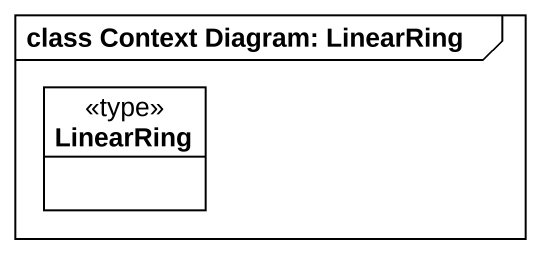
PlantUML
@startuml
mainframe class Context Diagram: LinearRing
hide circle
hide empty members
class LinearRing <<type>>
@enduml
